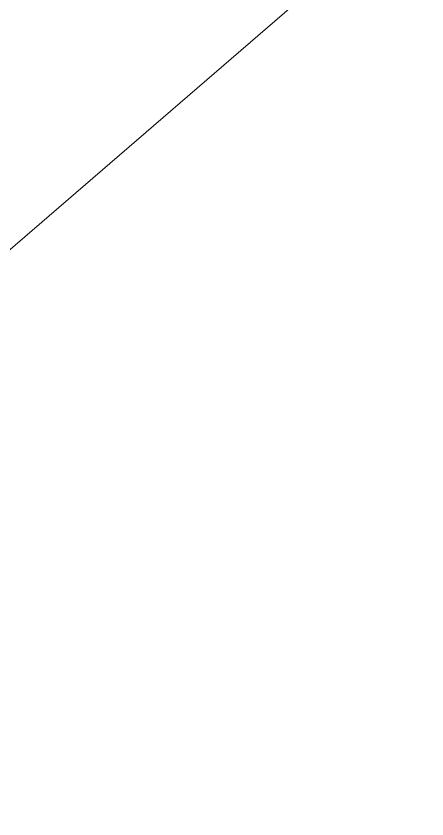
# Model space of a CAD drawing. Header units: millimetres. Extents: x -44713 to 26888, y -13000 to 43000.
# Drawn here: x 5831 to 6390, y 16506 to 17599 of the extents above; entities that cross this region are included whole.
import ezdxf

# ---------------------------------------------------------------- set-up
doc = ezdxf.new("R2010")
doc.units = ezdxf.units.MM
doc.header["$MEASUREMENT"] = 0
doc.layers.add('00-First Floor Projection', color=1, linetype='Continuous')
doc.layers.add('1735 X DT-5BR-RFP$0$0-MEP', color=251, linetype='Continuous', lineweight=20)
doc.styles.add('1735 X DT-5BR-RFP$0$ARIAL', font='swiss.ttf')
doc.dimstyles.new('1735 X DT-5BR-RFP$0$A&B DIM', dxfattribs={"dimtxt": 250, "dimasz": 250, "dimexe": 100, "dimexo": 100, "dimgap": 0, "dimtad": 0, "dimdec": 0, "dimzin": 12, "dimdsep": 46, "dimtxsty": '1735 X DT-5BR-RFP$0$ARIAL', "dimcen": 0, "dimdle": 100, "dimclrd": 11, "dimclre": 11, "dimclrt": 7, "dimadec": 0, "dimazin": 0, "dimtfac": 1, "dimtdec": 0, "dimtmove": 1, "dimatfit": 2, "dimfxl": 1, "dimtvp": 0.75, "dimtolj": 1, "dimtzin": 12, "dimlwd": 18, "dimlwe": 18, "dimarcsym": 0})

# ---------------------------------------------------------------- blocks, each defined once
blk = doc.blocks.new('1735 X DT-5BR-RFP$0$_Open90')
at = {"color": 0, "linetype": 'ByBlock', "lineweight": -2}
for p, q in [((-0.5, 0.5), (0, 0)), ((0, 0), (-1, 0)), ((0, 0), (-0.5, -0.5))]:
    blk.add_line(p, q, dxfattribs=at)
blk = doc.blocks.new('1735 X DT-5BR-RFP')
at = {"layer": '1735 X DT-5BR-RFP$0$0-MEP', "color": 253, "lineweight": 0}
blk.add_leader([(4379.9, 16036.4), (8431.2, 19532.9)], dimstyle='1735 X DT-5BR-RFP$0$A&B DIM', override={"dimasz": 300, "dimclrd": 256, "dimldrblk": '1735 X DT-5BR-RFP$0$_Open90'}, dxfattribs=at)

msp = doc.modelspace()

# ---------------------------------------------------------------- block references
at = {"layer": '00-First Floor Projection'}
msp.add_blockref('1735 X DT-5BR-RFP', (0, 0), dxfattribs=at)

doc.saveas('drawing.dxf')
